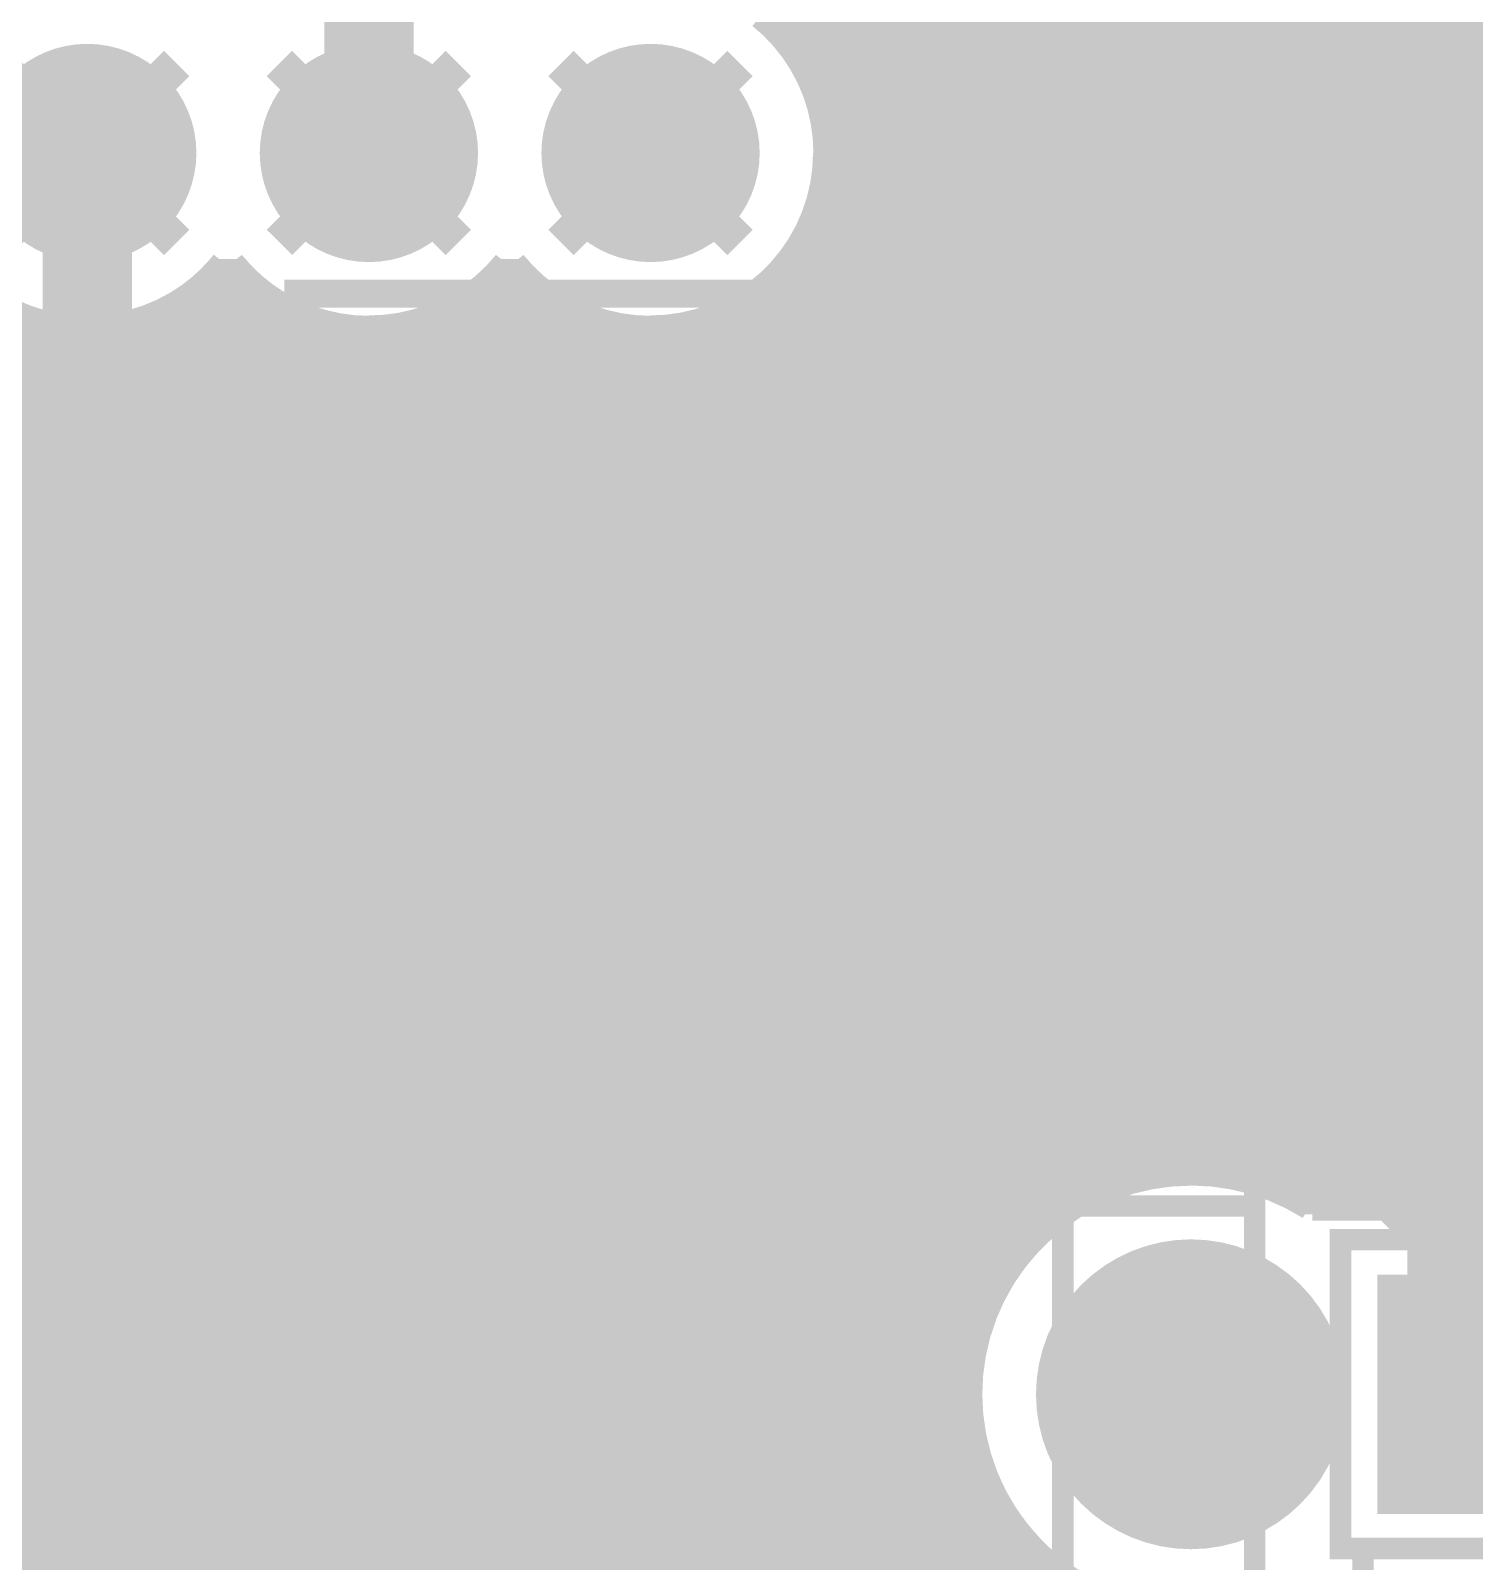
# Model space of a CAD drawing. Extents: x -5 to 157, y -120 to 103.
# Drawn here: x 43.59 to 53.84, y 38.25 to 49.12 of the extents above; entities that cross this region are included whole.
import ezdxf

# ---------------------------------------------------------------- set-up
doc = ezdxf.new("R2010")
doc.units = 0
doc.header["$MEASUREMENT"] = 0
doc.layers.get('0').update_dxf_attribs({"linetype": 'CONTINUOUS'})
for name, color, linetype in [('22-304-2_BOT', 7, 'CONTINUOUS'), ('22-304-2_DRD', 7, 'CONTINUOUS'), ('22-304-2_DRL', 2, 'CONTINUOUS'), ('22-304-2_IN1', 4, 'CONTINUOUS'), ('22-304-2_IN2', 3, 'CONTINUOUS'), ('22-304-2_SMB', 5, 'CONTINUOUS'), ('22-304-2_SMT', 10, 'CONTINUOUS'), ('22-304-2_SPB', 14, 'CONTINUOUS'), ('22-304-2_SSB', 12, 'CONTINUOUS'), ('22-304-2_SST', 11, 'CONTINUOUS'), ('22-304-2_TOP', 13, 'CONTINUOUS'), ('THRUHOLE_TAP', 7, 'CONTINUOUS')]:
    doc.layers.add(name, color=color, linetype=linetype)

# ---------------------------------------------------------------- blocks, each defined once
blk = doc.blocks.new('RECTANGLE_3')
blk.add_solid([(0.4826, 0.4064), (0.4826, -0.4064), (-0.4826, 0.4064), (-0.4826, -0.4064)])
blk = doc.blocks.new('SQUARE_13')
blk.add_solid([(0.84963, 0.84963), (0.84963, -0.84963), (-0.84963, 0.84963), (-0.84963, -0.84963)])
blk = doc.blocks.new('ROUND_22')
at = {"const_width": 1.09982}
blk.add_lwpolyline([(-0.54991, 0, 1), (0.54991, 0, 1)], format="xyb", close=True, dxfattribs=at)
blk = doc.blocks.new('ROUND_27')
at = {"const_width": 0.7747}
blk.add_lwpolyline([(-0.38735, 0, 1), (0.38735, 0, 1)], format="xyb", close=True, dxfattribs=at)
blk = doc.blocks.new('ROUND_39')
at = {"const_width": 0.40005}
blk.add_lwpolyline([(-0.200024, 0, 1), (0.200024, 0, 1)], format="xyb", close=True, dxfattribs=at)
blk = doc.blocks.new('ROUND_14')
at = {"const_width": 0.59944}
blk.add_lwpolyline([(-0.29972, 0, 1), (0.29972, 0, 1)], format="xyb", close=True, dxfattribs=at)
blk = doc.blocks.new('ROUND_35')
at = {"const_width": 0.40005}
blk.add_lwpolyline([(-0.200024, 0, 1), (0.200024, 0, 1)], format="xyb", close=True, dxfattribs=at)
blk = doc.blocks.new('ROUND_85')
at = {"const_width": 0.8001}
blk.add_lwpolyline([(-0.40005, 0, 1), (0.40005, 0, 1)], format="xyb", close=True, dxfattribs=at)
blk = doc.blocks.new('ROUND_88')
at = {"const_width": 0.10033}
blk.add_lwpolyline([(-0.050164, 0, 1), (0.050164, 0, 1)], format="xyb", close=True, dxfattribs=at)
blk = doc.blocks.new('ROUND_80')
at = {"const_width": 0.10033}
blk.add_lwpolyline([(-0.050164, 0, 1), (0.050164, 0, 1)], format="xyb", close=True, dxfattribs=at)

msp = doc.modelspace()

# ---------------------------------------------------------------- linework, layer by layer
at = {"layer": '22-304-2_BOT'}
for points, const_width in [([(50.3174, 55.245), (50.3174, 43.053)], 0.254), ([(50.546, 55.245), (50.546, 43.053)], 0.254), ([(50.7746, 55.245), (50.7746, 43.053)], 0.254), ([(51.0032, 55.245), (51.0032, 43.053)], 0.254), ([(51.2318, 55.245), (51.2318, 43.053)], 0.254), ([(51.4604, 55.245), (51.4604, 43.053)], 0.254), ([(51.689, 55.245), (51.689, 43.053)], 0.254), ([(51.9176, 55.245), (51.9176, 43.053)], 0.254), ([(52.1462, 55.245), (52.1462, 43.053)], 0.254), ([(52.3748, 55.245), (52.3748, 43.053)], 0.254), ([(52.6034, 55.245), (52.6034, 43.053)], 0.254), ([(52.832, 55.245), (52.832, 43.053)], 0.254), ([(53.0606, 55.245), (53.0606, 43.03014)], 0.254), ([(50.0888, 55.16372), (50.0888, 43.053)], 0.254), ([(49.403, 54.98084), (49.403, 43.053)], 0.254), ([(49.6316, 54.9783), (49.6316, 43.053)], 0.254), ([(49.8602, 55.03418), (49.8602, 43.053)], 0.254), ([(45.98924, 50.24882), (45.98924, 48.24984)], 0.635), ([(49.1744, 49.76114), (49.1744, 48.73752)], 0.254), ([(53.2892, 49.69764), (53.2892, 42.95648)], 0.254), ([(53.34, 49.6443), (53.34, 48.26)], 0.254), ([(48.9458, 49.39538), (48.9458, 49.10328)], 0.254), ([(53.34, 49.0728), (48.9712, 49.0728)], 0.254), ([(53.34, 48.8442), (49.1236, 48.8442)], 0.254), ([(53.34, 48.6156), (49.21758, 48.6156)], 0.254), ([(43.99026, 48.24984), (41.99128, 48.24984)], 0.635), ([(46.355, 45.7962), (45.1358, 45.7962), (43.99026, 46.94174), (43.99026, 48.24984)], 0.635), ([(53.34, 48.387), (49.2633, 48.387)], 0.254), ([(53.34762, 48.1584), (49.26838, 48.1584)], 0.254), ([(53.43144, 47.9298), (49.23028, 47.9298)], 0.254), ([(53.5178, 47.81804), (53.5178, 42.8244)], 0.254), ([(53.5305, 47.80788), (56.57342, 44.76242)], 0.254), ([(53.63464, 47.7012), (49.14646, 47.7012)], 0.254), ([(49.1744, 47.76216), (49.1744, 43.053)], 0.254), ([(53.7464, 47.58944), (53.7464, 42.61104)], 0.254), ([(53.86324, 47.4726), (49.00676, 47.4726)], 0.254), ([(45.0596, 47.36846), (45.0596, 47.03826)], 0.254), ([(48.9458, 47.3964), (48.9458, 43.053)], 0.254), ([(44.82084, 47.27702), (45.38726, 46.7106)], 0.254), ([(46.8884, 47.33544), (46.8884, 46.7106)], 0.254), ([(47.117, 47.31004), (47.117, 46.7106)], 0.254), ([(45.19422, 47.244), (44.85386, 47.244)], 0.254), ([(45.2882, 47.17796), (45.2882, 46.80966)], 0.254), ([(46.6598, 47.15764), (46.6598, 46.7106)], 0.254), ([(47.19574, 47.244), (46.78172, 47.244)], 0.254), ([(47.3456, 47.1424), (47.3456, 43.053)], 0.254), ([(48.7172, 47.19574), (48.7172, 43.053)], 0.254), ([(54.09184, 47.244), (48.78324, 47.244)], 0.254), ([(45.5168, 47.05858), (45.5168, 46.7106)], 0.254), ([(46.4312, 47.04588), (46.4312, 46.7106)], 0.254), ([(47.5742, 47.03826), (47.5742, 43.053)], 0.254), ([(48.4886, 47.06874), (48.4886, 43.053)], 0.254), ([(45.64634, 47.0154), (45.08246, 47.0154)], 0.254), ([(45.7454, 46.99254), (45.7454, 46.7106)], 0.254), ([(45.974, 46.96968), (45.974, 46.7106)], 0.254), ([(46.2026, 46.98746), (46.2026, 46.7106)], 0.254), ([(47.64532, 47.0154), (46.33214, 47.0154)], 0.254), ([(47.8028, 46.98238), (47.8028, 43.053)], 0.254), ([(48.0314, 46.96968), (48.0314, 43.053)], 0.254), ([(48.26, 46.99762), (48.26, 43.053)], 0.254), ([(54.32044, 47.0154), (48.33112, 47.0154)], 0.254), ([(54.54904, 46.7868), (45.31106, 46.7868)], 0.254), ([(47.3456, 46.7106), (45.38726, 46.7106)], 0.254), ([(47.3456, 46.7106), (47.3456, 45.2882)], 0.254), ([(54.77764, 46.5582), (47.3456, 46.5582)], 0.254), ([(43.40606, 46.35754), (43.5356, 46.228)], 0.254), ([(55.00624, 46.3296), (47.3456, 46.3296)], 0.254), ([(43.5356, 46.228), (38.65626, 46.228)], 0.254), ([(55.23484, 46.101), (47.3456, 46.101)], 0.254), ([(43.91406, 45.84954), (44.54652, 45.21708)], 0.254), ([(43.91406, 45.84954), (43.91406, 43.68292)], 0.254), ([(43.9166, 45.847), (43.9166, 43.67784)], 0.254), ([(55.46344, 45.8724), (47.3456, 45.8724)], 0.254), ([(44.1198, 45.6438), (43.91406, 45.6438)], 0.254), ([(55.69204, 45.6438), (47.3456, 45.6438)], 0.254), ([(44.1452, 45.6184), (44.1452, 43.44924)], 0.254), ([(44.3484, 45.4152), (43.91406, 45.4152)], 0.254), ([(55.92064, 45.4152), (47.3456, 45.4152)], 0.254), ([(44.3738, 45.3898), (44.3738, 43.22064)], 0.254), ([(44.57954, 45.1866), (43.91406, 45.1866)], 0.254), ([(56.14924, 45.1866), (47.3456, 45.1866)], 0.254), ([(44.6024, 45.16628), (44.6024, 43.053)], 0.254), ([(44.831, 45.02912), (44.831, 43.053)], 0.254), ([(45.0596, 44.97324), (45.0596, 43.053)], 0.254), ([(45.3644, 44.9707), (45.1358, 44.9707)], 0.254), ([(45.2882, 44.9707), (45.2882, 43.053)], 0.254), ([(45.3644, 44.9707), (45.3644, 44.8818)], 0.254), ([(45.3644, 44.958), (43.91406, 44.958)], 0.254), ([(45.3644, 44.8818), (45.3644, 43.4594)], 0.254), ([(56.37784, 44.958), (47.3456, 44.958)], 0.254), ([(47.3456, 44.8818), (47.3456, 43.4594)], 0.254), ([(45.3644, 44.7294), (43.91406, 44.7294)], 0.254), ([(56.60898, 44.7294), (47.3456, 44.7294)], 0.254), ([(45.3644, 44.5008), (43.91406, 44.5008)], 0.254), ([(45.4279, 44.3738), (46.355, 44.3738)], 0.381), ([(46.355, 43.5229), (46.355, 44.3738)], 0.381), ([(47.2821, 44.3738), (46.355, 44.3738)], 0.381), ([(87.62746, 44.5008), (47.3456, 44.5008)], 0.254), ([(41.28516, 43.815), (42.164, 43.815), (44.069, 41.91), (52.832, 41.91), (53.99532, 40.74668), (53.99532, 39.43858)], 1.27), ([(46.355, 43.307), (46.355, 44.3738)], 0.254), ([(45.3644, 44.2722), (43.91406, 44.2722)], 0.254), ([(87.61222, 44.2722), (47.3456, 44.2722)], 0.254), ([(45.3644, 44.0436), (43.91406, 44.0436)], 0.254), ([(87.6554, 44.0436), (47.3456, 44.0436)], 0.254), ([(45.3644, 43.815), (43.91406, 43.815)], 0.254), ([(87.76716, 43.815), (47.3456, 43.815)], 0.254), ([(43.91406, 43.68292), (44.54144, 43.053)], 0.254), ([(45.3644, 43.5864), (44.00804, 43.5864)], 0.254), ([(87.98814, 43.5864), (47.3456, 43.5864)], 0.254), ([(47.3456, 43.4594), (45.3644, 43.4594)], 0.254), ([(45.5168, 43.4594), (45.5168, 43.053)], 0.254), ([(45.7454, 43.4594), (45.7454, 43.053)], 0.254), ([(45.974, 43.4594), (45.974, 43.053)], 0.254), ([(46.2026, 43.4594), (46.2026, 43.053)], 0.254), ([(46.4312, 43.4594), (46.4312, 43.053)], 0.254), ([(46.6598, 43.4594), (46.6598, 43.053)], 0.254), ([(46.8884, 43.4594), (46.8884, 43.053)], 0.254), ([(47.117, 43.4594), (47.117, 43.053)], 0.254), ([(102.7303, 43.3578), (44.23664, 43.3578)], 0.254), ([(102.7303, 43.1292), (44.46524, 43.1292)], 0.254), ([(52.832, 43.053), (44.54144, 43.053)], 0.254), ([(56.8325, 42.9006), (53.40096, 42.9006)], 0.254), ([(53.64734, 42.7101), (54.79542, 41.56202)], 0.254), ([(56.54802, 42.672), (53.68544, 42.672)], 0.254), ([(56.31942, 42.4434), (53.91404, 42.4434)], 0.254), ([(43.65752, 40.8432), (36.05784, 40.8432)], 0.254), ([(43.688, 40.83304), (43.688, 38.608)], 0.254), ([(43.9166, 40.77716), (43.9166, 38.608)], 0.254), ([(50.91684, 40.767), (44.069, 40.767)], 0.254), ([(44.1452, 40.767), (44.1452, 38.608)], 0.254), ([(44.3738, 40.767), (44.3738, 38.608)], 0.254), ([(44.6024, 40.767), (44.6024, 38.608)], 0.254), ([(44.831, 40.767), (44.831, 38.608)], 0.254), ([(45.0596, 40.767), (45.0596, 38.608)], 0.254), ([(45.2882, 40.767), (45.2882, 38.608)], 0.254), ([(45.5168, 40.767), (45.5168, 38.608)], 0.254), ([(45.7454, 40.767), (45.7454, 38.608)], 0.254), ([(45.974, 40.767), (45.974, 38.608)], 0.254), ([(46.2026, 40.767), (46.2026, 38.608)], 0.254), ([(46.4312, 40.767), (46.4312, 38.608)], 0.254), ([(46.6598, 40.767), (46.6598, 38.608)], 0.254), ([(46.8884, 40.767), (46.8884, 38.608)], 0.254), ([(47.117, 40.767), (47.117, 38.608)], 0.254), ([(47.3456, 40.767), (47.3456, 38.608)], 0.254), ([(47.5742, 40.767), (47.5742, 38.608)], 0.254), ([(47.8028, 40.767), (47.8028, 38.608)], 0.254), ([(48.0314, 40.767), (48.0314, 38.608)], 0.254), ([(48.26, 40.767), (48.26, 38.608)], 0.254), ([(48.4886, 40.767), (48.4886, 38.608)], 0.254), ([(48.7172, 40.767), (48.7172, 38.608)], 0.254), ([(48.9458, 40.767), (48.9458, 38.608)], 0.254), ([(49.1744, 40.767), (49.1744, 38.608)], 0.254), ([(49.403, 40.767), (49.403, 38.608)], 0.254), ([(49.6316, 40.767), (49.6316, 38.608)], 0.254), ([(49.8602, 40.767), (49.8602, 38.608)], 0.254), ([(50.0888, 40.767), (50.0888, 38.59276)], 0.254), ([(50.3174, 40.767), (50.3174, 39.99992)], 0.254), ([(50.546, 40.767), (50.546, 40.41394)], 0.254), ([(50.7746, 40.767), (50.7746, 40.65778)], 0.254), ([(50.72634, 40.6146), (36.05784, 40.6146)], 0.254), ([(50.52314, 40.386), (36.05784, 40.386)], 0.254), ([(50.38598, 40.1574), (36.05784, 40.1574)], 0.254), ([(50.292, 39.9288), (36.05784, 39.9288)], 0.254), ([(50.23866, 39.7002), (36.05784, 39.7002)], 0.254), ([(50.2158, 39.4716), (36.05784, 39.4716)], 0.254), ([(50.2285, 39.243), (36.05784, 39.243)], 0.254), ([(50.27422, 39.0144), (40.76192, 39.0144)], 0.254), ([(50.3555, 38.7858), (41.1099, 38.7858)], 0.254), ([(50.3174, 38.87978), (50.3174, 38.5318)], 0.254), ([(49.911, 38.608), (41.29278, 38.608)], 0.254), ([(50.47996, 38.5572), (50.24628, 38.5572)], 0.254), ([(50.546, 38.46322), (50.546, 38.41496)], 0.254), ([(50.73904, 38.2524), (52.03444, 36.957)], 0.254)]:
    msp.add_lwpolyline(points, dxfattribs=dict(at, const_width=const_width))
at = {"layer": '22-304-2_BOT', "const_width": 0.254}
for points in [[(49.27092, 48.24984, 0.2275126), (48.79075, 49.25047)], [(47.98822, 46.96968, 0.4142136), (49.26838, 48.24984)], [(53.34, 48.26, 0.1989124), (53.52599, 47.81099)], [(53.34, 48.26, 0.1989124), (53.52599, 47.81099)], [(44.82084, 47.27702, 0.0467563), (44.98713, 47.44828)], [(44.98848, 47.4472, 0.2275126), (45.98924, 46.96697)], [(45.98924, 46.96968, 0.227513), (46.99, 47.4472)], [(46.98746, 47.4472, 0.2275126), (47.98822, 46.96697)], [(44.5516, 45.212, 0.1989124), (45.1358, 44.97002)], [(44.5516, 45.212, 0.1989124), (45.1358, 44.97002)], [(53.63972, 42.71772, 0.1989124), (52.832, 43.05229)], [(53.63972, 42.71772, 0.1989124), (52.832, 43.05229)], [(43.26128, 41.10228, 0.1989124), (44.069, 40.76771)], [(43.26128, 41.10228, 0.1989124), (44.069, 40.76771)], [(50.91684, 40.767, 0.2478572), (50.21522, 39.43858)], [(50.2158, 39.43858, 0.1963003), (50.67534, 38.31317)], [(50.67554, 38.31336, 0.1854523), (49.911, 38.60703)], [(50.67554, 38.31336, 0.1854523), (49.911, 38.60703)], [(50.73904, 38.2524, 0.1873172), (51.82362, 37.8313)]]:
    msp.add_lwpolyline(points, format="xyb", dxfattribs=at)
at = {"layer": '22-304-2_DRD', "const_width": 0.254}
for points in [[(44.62526, 48.88484), (43.35526, 47.61484)], [(44.62526, 47.61484), (43.35526, 48.88484)], [(46.62424, 48.88484), (45.35424, 47.61484)], [(46.62424, 47.61484), (45.35424, 48.88484)], [(48.62322, 48.88484), (47.35322, 47.61484)], [(48.62322, 47.61484), (47.35322, 48.88484)], [(46.101, 43.942), (45.72, 43.561)], [(46.609, 43.942), (46.101, 43.942)], [(46.99, 43.561), (46.609, 43.942)], [(46.101, 43.688), (46.101, 43.561)], [(46.228, 43.688), (46.101, 43.688)], [(46.228, 43.561), (46.228, 43.688)], [(46.482, 43.688), (46.482, 43.561)], [(46.609, 43.688), (46.482, 43.688)], [(46.609, 43.561), (46.609, 43.688)], [(45.72, 43.561), (45.72, 43.053)], [(46.101, 43.561), (46.228, 43.561)], [(46.482, 43.561), (46.609, 43.561)], [(46.99, 43.053), (46.99, 43.561)], [(46.228, 42.926), (45.974, 43.18)], [(46.736, 43.18), (46.482, 42.926)], [(45.72, 43.053), (46.101, 42.672)], [(46.609, 42.672), (46.99, 43.053)], [(46.482, 42.926), (46.228, 42.926)], [(46.101, 42.672), (46.609, 42.672)], [(53.36032, 40.07358), (53.36032, 39.43858)], [(53.99532, 40.07358), (53.36032, 40.07358)], [(51.82362, 39.81958), (51.18862, 39.18458)], [(52.45862, 39.18458), (51.82362, 39.81958)], [(53.36032, 39.43858), (54.63032, 39.43858)], [(51.18862, 39.18458), (52.45862, 39.18458)]]:
    msp.add_lwpolyline(points, dxfattribs=at)
at = {"layer": '22-304-2_IN1', "const_width": 0.254}
for points in [[(50.4444, 73.87336), (50.4444, 40.26408)], [(50.673, 66.56324), (50.673, 40.56126)], [(52.0446, 66.3829), (52.0446, 41.03116)], [(50.9016, 66.32194), (50.9016, 40.75684)], [(51.1302, 66.20002), (51.1302, 40.88892)], [(51.5874, 66.16192), (51.5874, 41.02862)], [(51.816, 66.23304), (51.816, 41.0464)], [(52.2732, 66.25844), (52.2732, 40.9829)], [(52.5018, 66.17208), (52.5018, 40.89654)], [(52.959, 66.18478), (52.959, 40.79748)], [(51.3588, 66.15176), (51.3588, 40.97782)], [(52.7304, 66.14922), (52.7304, 40.79748)], [(50.2158, 55.28564), (50.2158, 33.782)], [(49.9872, 55.09514), (49.9872, 33.782)], [(49.3014, 55.00116), (49.3014, 33.782)], [(49.53, 54.97322), (49.53, 33.782)], [(49.7586, 55.00116), (49.7586, 33.782)], [(53.1876, 49.83988), (53.1876, 40.79748)], [(49.0728, 49.56556), (49.0728, 48.93564)], [(53.4162, 49.57572), (53.4162, 40.79748)], [(53.6448, 49.44618), (53.6448, 40.79748)], [(53.8734, 49.3903), (53.8734, 40.79748)], [(48.8442, 49.29378), (48.8442, 49.20488)], [(138.684, 49.1998), (48.84928, 49.1998)], [(128.72212, 48.9712), (49.04994, 48.9712)], [(128.51638, 48.7426), (49.17186, 48.7426)], [(128.41478, 48.514), (49.24298, 48.514)], [(128.37922, 48.2854), (49.27092, 48.2854)], [(128.40208, 48.0568), (49.25568, 48.0568)], [(128.48844, 47.8282), (49.1998, 47.8282)], [(58.50636, 47.5996), (49.09312, 47.5996)], [(49.0728, 47.56658), (49.0728, 33.782)], [(45.05706, 47.371), (44.92244, 47.371)], [(44.958, 47.41164), (44.958, 33.782)], [(47.05604, 47.371), (46.92142, 47.371)], [(47.0154, 47.41672), (47.0154, 43.9293)], [(58.28284, 47.371), (48.9204, 47.371)], [(45.1866, 47.25162), (45.1866, 33.782)], [(48.8442, 47.2948), (48.8442, 33.782)], [(45.34408, 47.1424), (44.63288, 47.1424)], [(44.7294, 47.20336), (44.7294, 33.782)], [(47.3456, 47.1424), (46.63186, 47.1424)], [(46.7868, 47.24654), (46.7868, 44.10456)], [(47.244, 47.20844), (47.244, 43.48988)], [(58.15584, 47.1424), (48.63338, 47.1424)], [(43.5864, 47.03318), (43.5864, 31.67126)], [(44.5008, 47.07382), (44.5008, 33.782)], [(45.4152, 47.1043), (45.4152, 33.782)], [(46.5582, 47.10176), (46.5582, 44.19092)], [(47.4726, 47.07636), (47.4726, 33.782)], [(48.6156, 47.13224), (48.6156, 33.782)], [(43.815, 46.97984), (43.815, 31.89986)], [(44.0436, 46.96968), (44.0436, 32.12846)], [(44.2722, 47.00016), (44.2722, 32.35706)], [(45.6438, 47.0154), (45.6438, 43.87088)], [(45.8724, 46.97476), (45.8724, 44.07408)], [(46.101, 46.97222), (46.101, 44.17822)], [(46.3296, 47.0154), (46.3296, 44.21378)], [(47.7012, 47.00016), (47.7012, 33.782)], [(47.9298, 46.96968), (47.9298, 33.782)], [(48.1584, 46.97984), (48.1584, 33.782)], [(48.387, 47.03064), (48.387, 33.782)], [(58.0898, 46.9138), (28.86456, 46.9138)], [(58.07202, 46.6852), (28.95092, 46.6852)], [(58.1025, 46.4566), (28.97378, 46.4566)], [(58.18632, 46.228), (28.93822, 46.228)], [(58.33872, 45.9994), (28.83408, 45.9994)], [(58.60796, 45.7708), (28.63088, 45.7708)], [(105.32364, 45.5422), (22.4155, 45.5422)], [(138.684, 45.3136), (22.52726, 45.3136)], [(88.02624, 45.085), (22.75586, 45.085)], [(87.78494, 44.8564), (22.98446, 44.8564)], [(87.66302, 44.6278), (23.21306, 44.6278)], [(87.61476, 44.3992), (23.44166, 44.3992)], [(46.0756, 44.1706), (23.67026, 44.1706)], [(63.60922, 44.1706), (46.6344, 44.1706)], [(45.7073, 43.942), (23.89886, 43.942)], [(63.3857, 43.942), (47.0027, 43.942)], [(45.5422, 43.7134), (24.12746, 43.7134)], [(63.2714, 43.7134), (47.16526, 43.7134)], [(45.46346, 43.4848), (24.35606, 43.4848)], [(63.22822, 43.4848), (47.244, 43.4848)], [(45.44822, 43.2562), (24.58466, 43.2562)], [(63.24346, 43.2562), (47.26178, 43.2562)], [(47.244, 43.12412), (47.244, 33.782)], [(45.4914, 43.0276), (24.74722, 43.0276)], [(63.3222, 43.0276), (47.2186, 43.0276)], [(45.60316, 42.799), (24.81834, 42.799)], [(63.48222, 42.799), (47.10684, 42.799)], [(45.6438, 42.74312), (45.6438, 33.782)], [(47.0154, 42.6847), (47.0154, 33.782)], [(45.82414, 42.5704), (28.59786, 42.5704)], [(45.8724, 42.53738), (45.8724, 33.782)], [(46.7868, 42.50944), (46.7868, 33.782)], [(63.84544, 42.5704), (46.88586, 42.5704)], [(46.101, 42.43578), (46.101, 33.782)], [(46.3296, 42.40022), (46.3296, 33.782)], [(46.5582, 42.42308), (46.5582, 33.782)], [(65.69456, 42.3418), (28.81884, 42.3418)], [(65.52692, 42.1132), (28.9306, 42.1132)], [(65.44564, 41.8846), (28.97378, 41.8846)], [(65.42786, 41.656), (28.956, 41.656)], [(65.46596, 41.4274), (28.87726, 41.4274)], [(65.57264, 41.1988), (28.7147, 41.1988)], [(51.3334, 40.9702), (28.3464, 40.9702)], [(58.17362, 40.9702), (52.31638, 40.9702)], [(50.88128, 40.7416), (24.8285, 40.7416)], [(55.35168, 40.79748), (52.68468, 40.79748)], [(50.62728, 40.513), (24.8285, 40.513)], [(50.4571, 40.2844), (24.8285, 40.2844)], [(50.34026, 40.0558), (24.8285, 40.0558)], [(50.26406, 39.8272), (24.8285, 39.8272)], [(50.22342, 39.5986), (24.8285, 39.5986)], [(50.21834, 39.37), (24.8285, 39.37)], [(50.24374, 39.1414), (40.42918, 39.1414)], [(50.3047, 38.9128), (40.93972, 38.9128)], [(50.40376, 38.6842), (41.21912, 38.6842)], [(50.4444, 38.61308), (50.4444, 33.782)], [(50.55362, 38.4556), (41.4147, 38.4556)], [(50.673, 38.3159), (50.673, 33.782)], [(50.76698, 38.227), (41.55186, 38.227)]]:
    msp.add_lwpolyline(points, dxfattribs=at)
for points in [[(49.27092, 48.24984, 0.2275126), (48.79075, 49.25047)], [(47.98822, 46.96968, 0.4142136), (49.26838, 48.24984)], [(42.9895, 47.4472, 0.2275126), (43.99026, 46.96697)], [(43.99026, 46.96968, 0.2271862), (44.98791, 47.44766)], [(44.98848, 47.4472, 0.2275126), (45.98924, 46.96697)], [(45.98924, 46.96968, 0.227513), (46.99, 47.4472)], [(46.98746, 47.4472, 0.2275126), (47.98822, 46.96697)], [(46.355, 44.21378, 0.4142136), (45.44822, 43.307)], [(47.26178, 43.307, 0.4142136), (46.355, 44.21378)], [(45.44822, 43.307, 0.4142136), (46.355, 42.40022)], [(46.355, 42.40022, 0.4142136), (47.26178, 43.307)], [(51.82362, 41.0464, 0.4142136), (50.2158, 39.43858)], [(52.68468, 40.79748, 0.1421438), (51.82362, 41.04732)], [(50.2158, 39.43858, 0.4142136), (51.82362, 37.83076)]]:
    msp.add_lwpolyline(points, format="xyb", dxfattribs=at)
at = {"layer": '22-304-2_IN2', "const_width": 0.254}
for points in [[(50.7746, 74.11974), (50.7746, 40.81018)], [(51.0032, 73.82002), (51.0032, 40.9575)], [(51.2318, 73.62444), (51.2318, 41.06164)], [(51.4604, 73.49744), (51.4604, 41.12768)], [(51.689, 63.60922), (51.689, 41.1607)], [(51.9176, 63.09614), (51.9176, 41.16324)], [(52.1462, 62.89294), (52.1462, 41.1353)], [(52.3748, 62.78118), (52.3748, 41.07434)], [(52.6034, 62.73292), (52.6034, 40.98036)], [(52.832, 62.73546), (52.832, 40.91686)], [(50.546, 55.73522), (50.546, 40.59936)], [(50.3174, 55.22214), (50.3174, 40.28186)], [(50.0888, 55.01894), (50.0888, 29.718)], [(49.403, 54.86146), (49.403, 29.718)], [(49.6316, 54.85892), (49.6316, 29.718)], [(49.8602, 54.90718), (49.8602, 29.718)], [(53.0606, 49.82464), (53.0606, 40.91686)], [(49.1744, 49.5046), (49.1744, 48.9966)], [(53.2892, 49.52746), (53.2892, 40.91686)], [(53.5178, 49.37252), (53.5178, 40.91686)], [(53.7464, 49.29124), (53.7464, 40.91686)], [(111.06658, 49.0728), (49.12106, 49.0728)], [(111.29518, 48.8442), (49.25822, 48.8442)], [(111.52378, 48.6156), (49.3395, 48.6156)], [(111.75238, 48.387), (49.38268, 48.387)], [(111.98098, 48.1584), (49.38522, 48.1584)], [(58.98134, 47.9298), (49.3522, 47.9298)], [(58.4454, 47.7012), (49.276, 47.7012)], [(58.21172, 47.4726), (49.15408, 47.4726)], [(49.1744, 47.50562), (49.1744, 29.718)], [(45.01642, 47.244), (44.96308, 47.244)], [(45.0596, 47.20336), (45.0596, 30.01772)], [(46.8884, 47.17542), (46.8884, 29.3624)], [(47.0154, 47.244), (46.96206, 47.244)], [(47.117, 47.1551), (47.117, 29.591)], [(48.9458, 47.22876), (48.9458, 29.718)], [(58.06948, 47.244), (48.96104, 47.244)], [(44.831, 47.13224), (44.831, 30.26918)], [(45.2882, 47.03826), (45.2882, 27.7622)], [(48.7172, 47.0535), (48.7172, 29.718)], [(44.6024, 46.99), (44.6024, 30.40634)], [(45.32884, 47.0154), (44.64812, 47.0154)], [(45.5168, 46.93158), (45.5168, 27.9908)], [(47.32782, 47.0154), (46.64964, 47.0154)], [(46.6598, 47.02048), (46.6598, 29.1338)], [(47.3456, 47.00524), (47.3456, 29.718)], [(48.4886, 46.94174), (48.4886, 29.718)], [(57.9882, 47.0154), (48.64862, 47.0154)], [(43.688, 46.88332), (43.688, 30.35554)], [(43.9166, 46.85284), (43.9166, 30.45206)], [(44.1452, 46.85792), (44.1452, 30.48762)], [(44.3738, 46.90364), (44.3738, 30.47492)], [(45.7454, 46.87062), (45.7454, 28.2194)], [(45.974, 46.8503), (45.974, 28.448)], [(46.2026, 46.86554), (46.2026, 28.6766)], [(46.4312, 46.92142), (46.4312, 28.9052)], [(47.5742, 46.9138), (47.5742, 29.718)], [(47.8028, 46.863), (47.8028, 29.718)], [(48.0314, 46.8503), (48.0314, 29.718)], [(48.26, 46.8757), (48.26, 29.718)], [(57.95518, 46.7868), (29.04744, 46.7868)], [(57.9628, 46.5582), (29.09062, 46.5582)], [(58.01614, 46.3296), (29.08046, 46.3296)], [(58.12028, 46.101), (29.0195, 46.101)], [(58.293, 45.8724), (28.8925, 45.8724)], [(58.59272, 45.6438), (28.65882, 45.6438)], [(105.29062, 45.4152), (17.36852, 45.4152)], [(87.96528, 45.1866), (17.59712, 45.1866)], [(87.71128, 44.958), (17.82572, 44.958)], [(87.57666, 44.7294), (18.05432, 44.7294)], [(87.50808, 44.5008), (20.94484, 44.5008)], [(87.49284, 44.2722), (21.56206, 44.2722)], [(87.53094, 44.0436), (21.971, 44.0436)], [(87.62746, 43.815), (22.28596, 43.815)], [(87.80526, 43.5864), (22.53996, 43.5864)], [(88.17102, 43.3578), (22.75332, 43.3578)], [(106.71556, 43.1292), (22.93366, 43.1292)], [(106.8197, 42.9006), (23.0886, 42.9006)], [(66.01714, 42.672), (23.21814, 42.672)], [(65.63106, 42.4434), (23.32736, 42.4434)], [(65.44818, 42.2148), (23.41626, 42.2148)], [(65.34912, 41.9862), (23.48992, 41.9862)], [(65.30848, 41.7576), (23.5458, 41.7576)], [(65.32118, 41.529), (23.58644, 41.529)], [(65.38722, 41.3004), (23.61438, 41.3004)], [(51.26228, 41.0718), (23.62454, 41.0718)], [(58.1025, 41.0718), (52.38496, 41.0718)], [(50.82032, 40.8432), (23.622, 40.8432)], [(55.47106, 40.91686), (52.7177, 40.91686)], [(50.5587, 40.6146), (23.60422, 40.6146)], [(50.3809, 40.386), (23.57374, 40.386)], [(50.2539, 40.1574), (23.52548, 40.1574)], [(50.16754, 39.9288), (23.46452, 39.9288)], [(50.11674, 39.7002), (23.38578, 39.7002)], [(50.09896, 39.4716), (23.28926, 39.4716)], [(50.10912, 39.243), (40.50538, 39.243)], [(50.14976, 39.0144), (41.00068, 39.0144)], [(50.22596, 38.7858), (41.28516, 38.7858)], [(50.34026, 38.5572), (41.48582, 38.5572)], [(50.3174, 38.59784), (50.3174, 29.718)], [(50.50282, 38.3286), (41.63314, 38.3286)], [(50.546, 38.2778), (50.546, 29.718)]]:
    msp.add_lwpolyline(points, dxfattribs=at)
for points in [[(49.3903, 48.24984, 0.2015792), (48.96942, 49.25138)], [(47.98822, 46.8503, 0.4142136), (49.38776, 48.24984)], [(42.9895, 47.2694, 0.2015792), (43.99026, 46.84885)], [(43.99026, 46.8503, 0.2012484), (44.98874, 47.26915)], [(44.98848, 47.2694, 0.2015792), (45.98924, 46.84885)], [(45.98924, 46.8503, 0.2015791), (46.98896, 47.27042)], [(46.98746, 47.2694, 0.2015792), (47.98822, 46.84885)], [(51.82362, 41.16578, 0.4142136), (50.09642, 39.43858)], [(52.7177, 40.91686, 0.1368319), (51.82362, 41.1662)], [(50.09896, 39.43858, 0.4142136), (51.82362, 37.71392)]]:
    msp.add_lwpolyline(points, format="xyb", dxfattribs=at)
at = {"layer": '22-304-2_SSB', "const_width": 0.1524}
for points in [[(47.1805, 46.5455), (47.1805, 43.6245), (45.5422, 43.6245), (45.5422, 46.5455), (47.1805, 46.5455)], [(43.73118, 44.55922), (43.73118, 44.323)], [(43.73118, 44.44238), (44.74718, 44.44238), (44.577, 44.323)], [(43.73118, 43.36542), (44.74718, 43.36542), (44.74718, 43.8404)], [(44.23918, 43.72102), (44.23918, 43.36542)], [(46.28642, 42.79392), (46.28642, 43.14952), (46.11624, 43.20794), (45.94606, 43.20794), (45.77842, 43.14952), (45.77842, 42.79392), (45.94606, 42.73296), (46.11624, 42.73296), (46.79442, 42.97172)], [(45.77842, 42.36974), (45.77842, 41.95572), (46.79442, 41.95572)]]:
    msp.add_lwpolyline(points, dxfattribs=at)
at = {"layer": '22-304-2_SST'}
for points, const_width in [([(38.49116, 46.25086), (49.98974, 46.25086), (49.98974, 52.00142), (37.99078, 52.00142), (37.99078, 46.25086), (38.49116, 46.25086)], 0.19812), ([(43.48988, 48.75022), (43.48988, 47.74946), (44.49064, 47.74946), (44.49064, 48.75022), (43.48988, 48.75022)], 0.14986), ([(44.49064, 47.74946), (43.48988, 48.75022)], 0.14986), ([(43.48988, 47.74946), (44.49064, 48.75022)], 0.14986), ([(46.49216, 47.74946), (45.4914, 48.75022)], 0.14986), ([(45.4914, 47.74946), (46.49216, 48.75022)], 0.14986), ([(45.4914, 48.75022), (45.4914, 47.74946), (46.49216, 47.74946), (46.49216, 48.75022), (45.4914, 48.75022)], 0.14986), ([(48.49368, 47.74946), (47.49292, 48.75022)], 0.14986), ([(47.49292, 48.75022), (47.49292, 47.74946), (48.49368, 47.74946), (48.49368, 48.75022), (47.49292, 48.75022)], 0.14986), ([(47.49292, 47.74946), (48.49368, 48.75022)], 0.14986), ([(49.75606, 48.49876), (49.75606, 47.24908)], 0.14986), ([(50.00498, 48.49876), (49.75606, 48.49876)], 0.14986), ([(49.82464, 48.49876), (49.82464, 47.24908)], 0.14986), ([(49.95926, 48.49876), (49.95926, 47.24908)], 0.14986), ([(50.00498, 48.49876), (50.00498, 47.24908)], 0.14986), ([(50.00498, 48.39208), (49.75606, 48.39208)], 0.14986), ([(50.00498, 48.25746), (49.75606, 48.25746)], 0.14986), ([(50.00498, 48.12538), (49.75606, 48.12538)], 0.14986), ([(50.00498, 47.99076), (49.75606, 47.99076)], 0.14986), ([(50.00498, 47.85614), (49.75606, 47.85614)], 0.14986), ([(50.00498, 47.72152), (49.75606, 47.72152)], 0.14986), ([(50.00498, 47.5869), (49.75606, 47.5869)], 0.14986), ([(50.00498, 47.45482), (49.75606, 47.45482)], 0.14986), ([(50.00498, 47.3202), (49.75606, 47.3202)], 0.14986), ([(45.48886, 46.25086), (45.48886, 47.25162), (49.98974, 47.25162)], 0.19812), ([(50.00498, 47.24908), (49.75606, 47.24908)], 0.14986), ([(45.4914, 46.99762), (49.98974, 46.99762)], 0.14986), ([(53.90642, 42.10558), (53.90642, 41.93794), (53.96738, 41.76776), (54.2036, 41.76776), (54.26202, 41.93794), (54.26202, 42.78376)], 0.1524), ([(52.27574, 40.77462), (50.9143, 40.77462), (50.9143, 38.10508), (50.9143, 37.69868), (52.27574, 37.69868), (52.27574, 41.17848), (50.9143, 41.17848), (50.9143, 40.77462)], 0.1524), ([(52.27574, 41.17848), (58.21426, 41.17848)], 0.1524), ([(53.04536, 36.8808), (53.04536, 38.34384), (52.88534, 38.34384), (52.88534, 40.53586), (57.60466, 40.53586), (57.60466, 38.34384), (57.44464, 38.34384), (56.57596, 38.34384), (55.3847, 38.34384), (55.3847, 39.22522), (55.3847, 39.82466), (55.1053, 39.82466), (55.1053, 39.22522), (55.3847, 39.22522)], 0.1524), ([(53.67782, 39.12108), (54.31282, 39.12108), (54.31282, 39.75608), (54.16296, 39.60622), (53.82768, 39.60622), (53.67782, 39.75608), (53.67782, 39.12108), (53.82768, 39.27094), (53.82768, 39.60622)], 0.1524), ([(54.31282, 39.75608), (53.67782, 39.75608)], 0.1524), ([(54.31282, 39.12108), (54.16296, 39.27094), (53.82768, 39.27094)], 0.1524), ([(53.04536, 38.34384), (53.91404, 38.34384), (55.1053, 38.34384), (55.1053, 39.22522)], 0.1524)]:
    msp.add_lwpolyline(points, dxfattribs=dict(at, const_width=const_width))
at = {"layer": '22-304-2_TOP', "const_width": 0.254}
for points in [[(88.773, 33.782), (88.773, 33.655), (88.646, 33.655), (88.392, 33.401), (66.802, 33.401), (48.768, 51.435), (48.768, 60.833), (47.1424, 62.4586), (46.99, 62.4586)], [(51.435, 62.2554), (51.435, 50.292), (67.31, 34.417), (77.851, 34.417), (78.74, 35.306), (78.74, 36.85032)], [(49.53, 62.1538), (49.53, 55.88), (49.53, 51.435), (67.056, 33.909), (78.359, 33.909), (81.23936, 36.78936), (81.23936, 36.85032)], [(52.07, 50.55362), (55.245, 47.37862)], [(49.25568, 50.04816), (58.29808, 41.00576)], [(49.403, 49.90084), (49.403, 38.74262)], [(49.1744, 49.76114), (49.1744, 48.73752)], [(49.6316, 49.67224), (49.6316, 38.51402)], [(49.8602, 49.44364), (49.8602, 38.28542)], [(53.5178, 49.50714), (53.5178, 49.10582)], [(48.9458, 49.39538), (48.9458, 49.10328)], [(53.7464, 49.41316), (53.7464, 48.87722)], [(50.0888, 49.21504), (50.0888, 38.05682)], [(50.23104, 49.0728), (48.9712, 49.0728)], [(55.245, 49.0728), (53.55082, 49.0728)], [(50.3174, 48.98644), (50.3174, 39.99992)], [(50.45964, 48.8442), (49.1236, 48.8442)], [(55.245, 48.8442), (53.77942, 48.8442)], [(50.546, 48.75784), (50.546, 40.41394)], [(50.68824, 48.6156), (49.21758, 48.6156)], [(50.7746, 48.52924), (50.7746, 40.65778)], [(50.91684, 48.387), (49.2633, 48.387)], [(51.0032, 48.30064), (51.0032, 40.82034)], [(51.14544, 48.1584), (49.26838, 48.1584)], [(51.2318, 48.07204), (51.2318, 40.93464)], [(51.37404, 47.9298), (49.23028, 47.9298)], [(51.4604, 47.84344), (51.4604, 41.00576)], [(51.60264, 47.7012), (49.14646, 47.7012)], [(49.1744, 47.76216), (49.1744, 38.97122)], [(51.689, 47.61484), (51.689, 41.04132)], [(51.83124, 47.4726), (49.00676, 47.4726)], [(45.0596, 47.36846), (45.0596, 40.894)], [(48.9458, 47.3964), (48.9458, 39.19982)], [(51.9176, 47.38624), (51.9176, 41.04386)], [(44.831, 47.28464), (44.831, 40.894)], [(46.8884, 47.33544), (46.8884, 40.894)], [(47.117, 47.31004), (47.117, 40.8813)], [(45.19422, 47.244), (44.78274, 47.244)], [(45.2882, 47.17796), (45.2882, 40.894)], [(46.6598, 47.15764), (46.6598, 40.894)], [(47.19574, 47.244), (46.78172, 47.244)], [(47.3456, 47.1424), (47.3456, 40.78478)], [(48.7172, 47.19574), (48.7172, 39.42842)], [(52.05984, 47.244), (48.78324, 47.244)], [(52.1462, 47.15764), (52.1462, 41.01338)], [(44.6024, 47.12462), (44.6024, 40.894)], [(45.5168, 47.05858), (45.5168, 40.894)], [(46.4312, 47.04588), (46.4312, 40.894)], [(47.5742, 47.03826), (47.5742, 40.57142)], [(48.4886, 47.06874), (48.4886, 39.65702)], [(43.64736, 47.0154), (42.33164, 47.0154)], [(43.688, 47.00524), (43.688, 40.894)], [(43.9166, 46.96968), (43.9166, 40.894)], [(44.1452, 46.9773), (44.1452, 40.894)], [(45.64634, 47.0154), (44.33062, 47.0154)], [(44.3738, 47.0281), (44.3738, 40.894)], [(45.7454, 46.99254), (45.7454, 40.894)], [(45.974, 46.96968), (45.974, 40.894)], [(46.2026, 46.98746), (46.2026, 40.894)], [(47.64532, 47.0154), (46.33214, 47.0154)], [(47.8028, 46.98238), (47.8028, 40.34282)], [(48.0314, 46.96968), (48.0314, 40.11422)], [(48.26, 46.99762), (48.26, 39.88562)], [(52.28844, 47.0154), (48.33112, 47.0154)], [(52.3748, 46.92904), (52.3748, 40.94988)], [(52.51704, 46.7868), (31.04642, 46.7868)], [(52.6034, 46.70044), (52.6034, 40.84574)], [(52.74564, 46.5582), (30.81782, 46.5582)], [(52.832, 46.47184), (52.832, 40.79748)], [(52.97424, 46.3296), (30.58922, 46.3296)], [(53.0606, 46.24324), (53.0606, 40.79748)], [(53.20284, 46.101), (30.36062, 46.101)], [(53.2892, 46.01464), (53.2892, 40.79748)], [(53.43144, 45.8724), (30.13202, 45.8724)], [(53.5178, 45.78604), (53.5178, 40.79748)], [(53.66004, 45.6438), (29.90342, 45.6438)], [(53.7464, 45.55744), (53.7464, 40.79748)], [(53.88864, 45.4152), (29.67482, 45.4152)], [(54.11724, 45.1866), (29.4259, 45.1866)], [(54.34584, 44.958), (23.05558, 44.958)], [(54.57444, 44.7294), (23.33244, 44.7294)], [(54.80304, 44.5008), (23.5712, 44.5008)], [(55.03164, 44.2722), (23.78202, 44.2722)], [(55.26024, 44.0436), (23.96744, 44.0436)], [(55.48884, 43.815), (24.13254, 43.815)], [(55.71744, 43.5864), (24.27986, 43.5864)], [(55.94604, 43.3578), (24.4094, 43.3578)], [(56.17464, 43.1292), (24.5237, 43.1292)], [(56.40324, 42.9006), (24.6253, 42.9006)], [(56.63184, 42.672), (24.7142, 42.672)], [(56.86044, 42.4434), (24.78786, 42.4434)], [(57.08904, 42.2148), (24.85136, 42.2148)], [(57.31764, 41.9862), (24.90216, 41.9862)], [(57.54624, 41.7576), (24.9428, 41.7576)], [(57.77484, 41.529), (24.97328, 41.529)], [(58.00344, 41.3004), (24.99106, 41.3004)], [(58.23204, 41.0718), (25.00122, 41.0718)], [(46.99, 40.894), (29.718, 40.894)], [(51.0413, 40.8432), (47.23892, 40.8432)], [(57.88152, 40.8432), (52.60848, 40.8432)], [(55.35168, 40.79748), (52.68468, 40.79748)], [(47.44212, 40.7035), (54.61762, 33.528)], [(50.72634, 40.6146), (47.53102, 40.6146)], [(50.52314, 40.386), (47.75962, 40.386)], [(92.456, 31.115), (90.678, 31.115), (88.9, 32.893), (54.356, 32.893), (46.99, 40.259), (29.718, 40.259), (24.765, 35.306), (16.002, 35.306), (13.97, 37.338), (1.27, 37.338), (-0.508, 35.56), (-3.048, 35.56)], [(50.38598, 40.1574), (47.98822, 40.1574)], [(50.292, 39.9288), (48.21682, 39.9288)], [(93.218, 30.099), (90.932, 30.099), (88.646, 32.385), (53.975, 32.385), (46.609, 39.751), (29.972, 39.751), (25.019, 34.798), (15.748, 34.798), (13.843, 36.703), (10.795, 36.703), (7.747, 33.655), (7.747, 26.543), (6.223, 25.019), (-2.159, 25.019), (-2.667, 24.511)], [(50.23866, 39.7002), (48.44542, 39.7002)], [(50.2158, 39.4716), (48.67402, 39.4716)], [(50.2285, 39.243), (48.90262, 39.243)], [(46.34484, 39.116), (40.51554, 39.116)], [(43.688, 39.116), (43.688, 32.512)], [(43.9166, 39.116), (43.9166, 32.512)], [(44.1452, 39.116), (44.1452, 32.512)], [(44.3738, 39.116), (44.3738, 32.512)], [(44.6024, 39.116), (44.6024, 32.512)], [(44.831, 39.116), (44.831, 32.512)], [(45.0596, 39.116), (45.0596, 32.512)], [(45.2882, 39.116), (45.2882, 32.512)], [(45.5168, 39.116), (45.5168, 32.512)], [(45.7454, 39.116), (45.7454, 32.512)], [(45.974, 39.116), (45.974, 32.512)], [(46.2026, 39.116), (46.2026, 32.512)], [(46.34484, 39.116), (52.94884, 32.512)], [(46.44644, 39.0144), (40.76192, 39.0144)], [(46.4312, 39.02964), (46.4312, 32.512)], [(50.27422, 39.0144), (49.13122, 39.0144)], [(46.67504, 38.7858), (41.1099, 38.7858)], [(46.6598, 38.80104), (46.6598, 32.512)], [(50.3555, 38.7858), (49.35982, 38.7858)], [(50.3174, 38.87978), (50.3174, 37.82822)], [(46.90364, 38.5572), (41.33596, 38.5572)], [(46.8884, 38.57244), (46.8884, 32.512)], [(50.47996, 38.5572), (49.58842, 38.5572)], [(50.546, 38.46322), (50.546, 37.59962)], [(47.117, 38.34384), (47.117, 32.512)], [(47.13224, 38.3286), (41.49598, 38.3286)], [(50.66284, 38.3286), (49.81702, 38.3286)], [(50.7746, 38.22192), (50.7746, 37.37102)]]:
    msp.add_lwpolyline(points, dxfattribs=at)
for points in [[(49.27092, 48.24984, 0.2275126), (48.79075, 49.25047)], [(47.98822, 46.96968, 0.4142136), (49.26838, 48.24984)], [(42.9895, 47.4472, 0.2275126), (43.99026, 46.96697)], [(43.99026, 46.96968, 0.2271862), (44.98791, 47.44766)], [(44.98848, 47.4472, 0.2275126), (45.98924, 46.96697)], [(45.98924, 46.96968, 0.227513), (46.99, 47.4472)], [(46.98746, 47.4472, 0.2275126), (47.98822, 46.96697)], [(51.82362, 41.0464, 0.4142136), (50.2158, 39.43858)], [(52.68468, 40.79748, 0.1421438), (51.82362, 41.04732)], [(47.43958, 40.70858, 0.1989124), (46.99, 40.8948)], [(47.43958, 40.70858, 0.1989124), (46.99, 40.8948)], [(50.2158, 39.43858, 0.4142136), (51.82362, 37.83076)]]:
    msp.add_lwpolyline(points, format="xyb", dxfattribs=at)

# ---------------------------------------------------------------- block references
at = {"layer": '22-304-2_BOT'}
for name, p in [('ROUND_27', (43.99026, 48.24984)), ('ROUND_27', (45.98924, 48.24984)), ('ROUND_27', (47.98822, 48.24984)), ('RECTANGLE_3', (46.355, 45.7962)), ('RECTANGLE_3', (46.355, 44.3738)), ('ROUND_39', (46.355, 43.307)), ('ROUND_22', (51.82362, 39.43858)), ('SQUARE_13', (53.99532, 39.43858))]:
    msp.add_blockref(name, p, dxfattribs=at)
at = {"layer": '22-304-2_DRL'}
for name, p in [('ROUND_35', (43.99026, 48.24984)), ('ROUND_35', (45.98924, 48.24984)), ('ROUND_35', (47.98822, 48.24984)), ('ROUND_88', (46.355, 43.307)), ('ROUND_85', (51.82362, 39.43858)), ('ROUND_14', (53.99532, 39.43858))]:
    msp.add_blockref(name, p, dxfattribs=at)
at = {"layer": '22-304-2_IN1'}
for name, p in [('ROUND_27', (43.99026, 48.24984)), ('ROUND_27', (45.98924, 48.24984)), ('ROUND_27', (47.98822, 48.24984)), ('ROUND_39', (46.355, 43.307)), ('ROUND_22', (51.82362, 39.43858)), ('SQUARE_13', (53.99532, 39.43858))]:
    msp.add_blockref(name, p, dxfattribs=at)
at = {"layer": '22-304-2_IN2'}
for name, p in [('ROUND_27', (43.99026, 48.24984)), ('ROUND_27', (45.98924, 48.24984)), ('ROUND_27', (47.98822, 48.24984)), ('ROUND_39', (46.355, 43.307)), ('ROUND_22', (51.82362, 39.43858)), ('SQUARE_13', (53.99532, 39.43858))]:
    msp.add_blockref(name, p, dxfattribs=at)
at = {"layer": '22-304-2_SMB'}
for name, p in [('ROUND_27', (43.99026, 48.24984)), ('ROUND_27', (45.98924, 48.24984)), ('ROUND_27', (47.98822, 48.24984)), ('RECTANGLE_3', (46.355, 45.7962)), ('RECTANGLE_3', (46.355, 44.3738)), ('ROUND_22', (51.82362, 39.43858)), ('SQUARE_13', (53.99532, 39.43858))]:
    msp.add_blockref(name, p, dxfattribs=at)
at = {"layer": '22-304-2_SMT'}
for name, p in [('ROUND_27', (43.99026, 48.24984)), ('ROUND_27', (45.98924, 48.24984)), ('ROUND_27', (47.98822, 48.24984)), ('ROUND_22', (51.82362, 39.43858)), ('SQUARE_13', (53.99532, 39.43858))]:
    msp.add_blockref(name, p, dxfattribs=at)
at = {"layer": '22-304-2_SPB'}
for p in [(46.355, 45.7962), (46.355, 44.3738)]:
    msp.add_blockref('RECTANGLE_3', p, dxfattribs=at)
at = {"layer": '22-304-2_TOP'}
for name, p in [('ROUND_27', (43.99026, 48.24984)), ('ROUND_27', (45.98924, 48.24984)), ('ROUND_27', (47.98822, 48.24984)), ('ROUND_39', (46.355, 43.307)), ('ROUND_22', (51.82362, 39.43858)), ('SQUARE_13', (53.99532, 39.43858))]:
    msp.add_blockref(name, p, dxfattribs=at)
at = {"layer": 'THRUHOLE_TAP'}
for name, p in [('ROUND_35', (43.99026, 48.24984)), ('ROUND_35', (45.98924, 48.24984)), ('ROUND_35', (47.98822, 48.24984)), ('ROUND_80', (46.355, 43.307)), ('ROUND_85', (51.82362, 39.43858)), ('ROUND_14', (53.99532, 39.43858))]:
    msp.add_blockref(name, p, dxfattribs=at)

doc.saveas('drawing.dxf')
